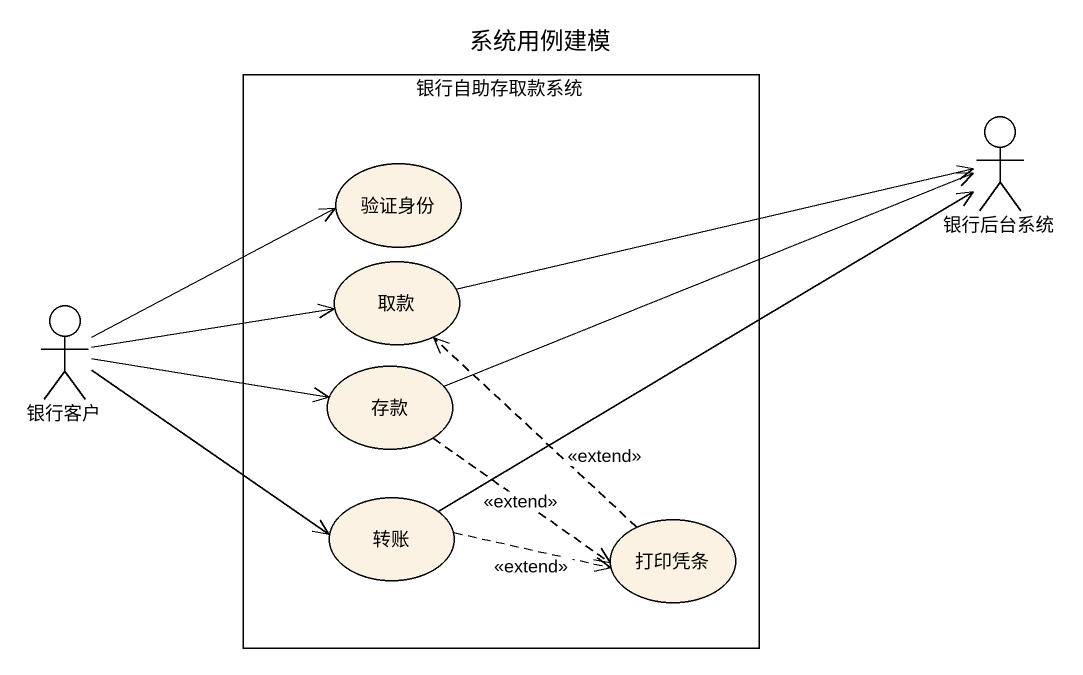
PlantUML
@startuml
title 系统用例建模
rectangle 银行自助存取款系统 {
  usecase 验证身份
  usecase 取款
  usecase 存款
  usecase 转账
  usecase 打印凭条
}
actor 银行后台系统
actor 银行客户
银行客户 -right-> 验证身份
银行客户 -right-> 取款
银行客户 -right-> 存款
银行客户 -right-> 转账
取款 -right-> 银行后台系统
存款 -right-> 银行后台系统
存款 .right.> 打印凭条 : <<extend>>
转账 -right-> 银行后台系统
转账 .right.> 打印凭条 : <<extend>>
打印凭条 .up.> 取款 : <<extend>>
@enduml
